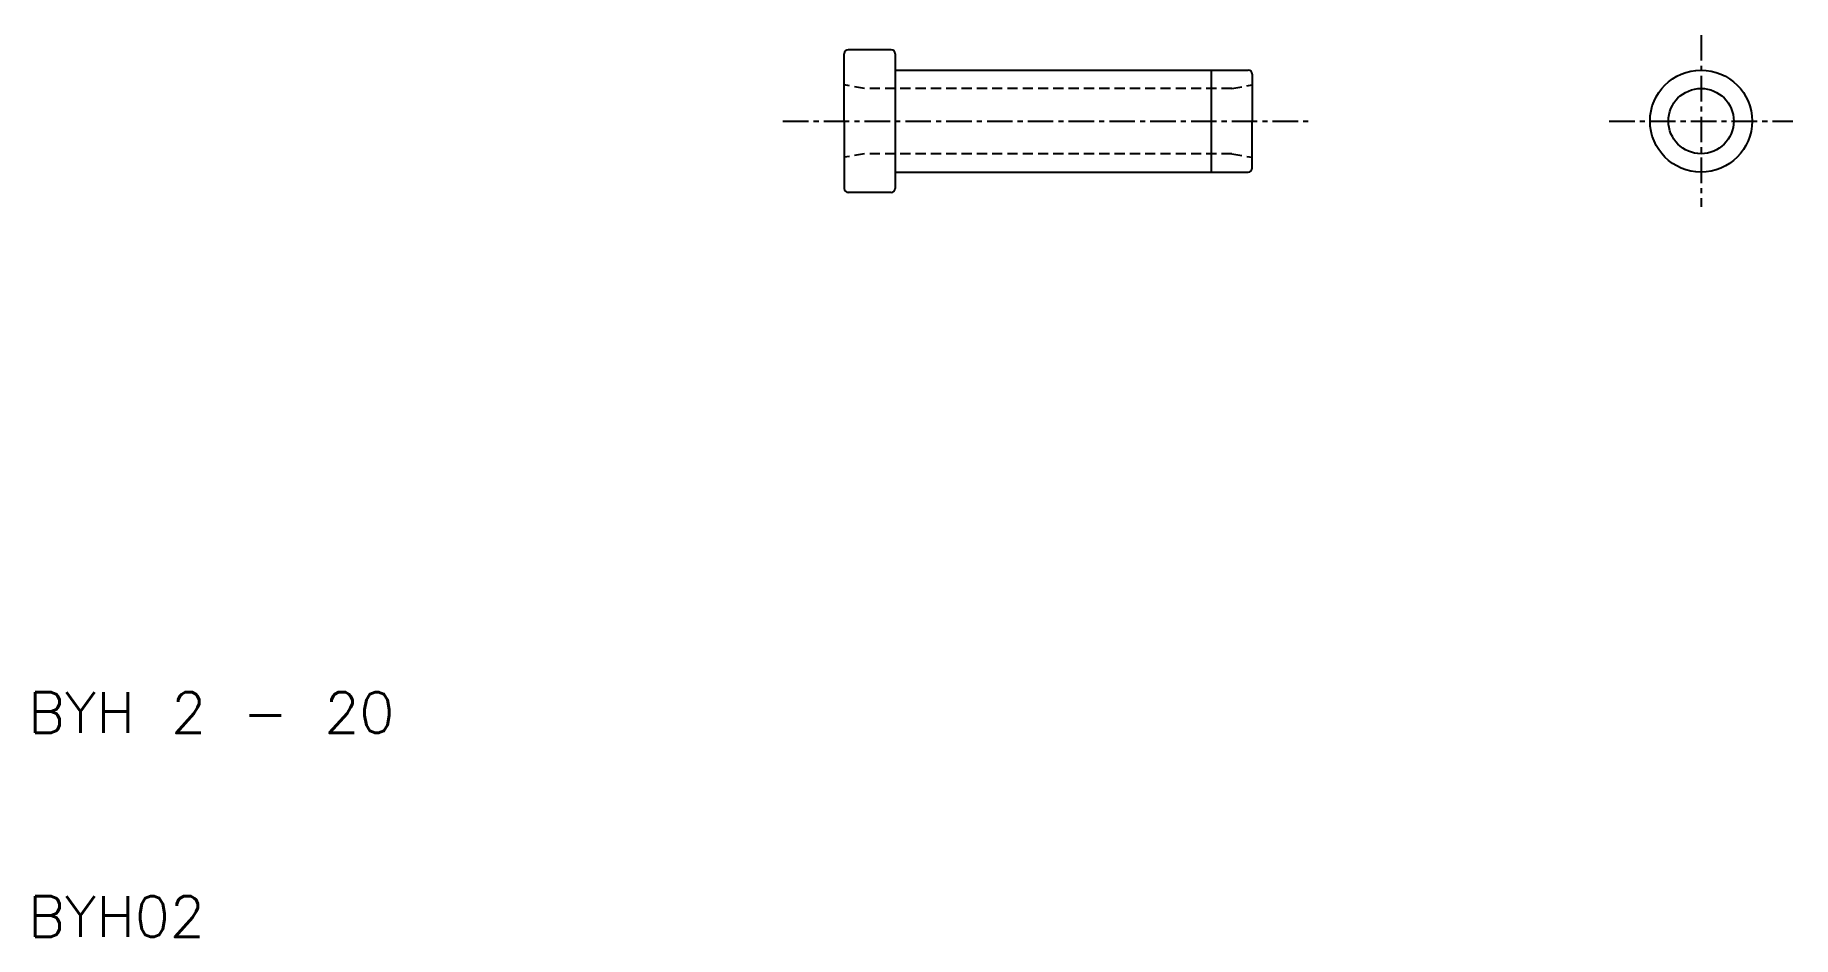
# Model space of a CAD drawing. Extents: x 10.3 to 96.5, y 10 to 54.2.
import ezdxf

# ---------------------------------------------------------------- set-up
doc = ezdxf.new("R2010")
doc.units = 0
doc.linetypes.add('CENTER', pattern=[2, 1.25, -0.25, 0.25, -0.25])
doc.linetypes.add('DASHED', pattern=[0.75, 0.5, -0.25])
doc.layers.get('0').update_dxf_attribs({"linetype": 'CONTINUOUS'})
doc.layers.add('CENTER', color=1, linetype='CENTER')
doc.styles.get("Standard").update_dxf_attribs({"font": 'txt.shx', "bigfont": 'bigfont.shx'})

msp = doc.modelspace()

# ---------------------------------------------------------------- linework, layer by layer
at = {"color": 7, "linetype": 'CONTINUOUS'}
for p, q in [((52.3, 53.5), (50.2, 53.5)), ((50, 50), (50, 53.3)), ((52.5, 53.3), (52.5, 46.7)), ((52.5, 52.5), (69.8, 52.5)), ((68, 47.5), (68, 52.5)), ((70, 52.3), (70, 50)), ((50, 50), (50, 46.7)), ((70, 47.7), (70, 50)), ((52.5, 47.5), (69.8, 47.5)), ((52.3, 46.5), (50.2, 46.5))]:
    msp.add_line(p, q, dxfattribs=at)
at = {"color": 3, "linetype": 'DASHED'}
for p, q in [((51, 51.6), (50, 51.776)), ((69, 51.6), (70, 51.776)), ((69, 51.6), (51, 51.6)), ((51, 48.4), (50, 48.224)), ((69, 48.4), (51, 48.4)), ((69, 48.4), (70, 48.224))]:
    msp.add_line(p, q, dxfattribs=at)
at = {"color": 7, "linetype": 'CONTINUOUS'}
for radius in [2.5, 1.6]:
    msp.add_circle((92, 50), radius, dxfattribs=at)
for centre, start, end in [((50.2, 53.3), 90, 180), ((52.3, 53.3), 0, 90), ((69.8, 52.3), 0, 90), ((69.8, 47.7), 270, 0), ((50.2, 46.7), 180, 270), ((52.3, 46.7), 270, 0)]:
    msp.add_arc(centre, 0.2, start, end, dxfattribs=at)
at = {"layer": 'CENTER', "color": 1, "linetype": 'CENTER'}
for p, q in [((92, 54.213), (92, 45.787)), ((47, 50), (73, 50)), ((87.5, 50), (96.5, 50))]:
    msp.add_line(p, q, dxfattribs=at)

# ---------------------------------------------------------------- texts
at = {"color": 7, "linetype": 'CONTINUOUS'}
for s, p in [('BYH 2 - 20', (10, 20)), ('BYH02', (10, 10))]:
    msp.add_text(s, height=2, dxfattribs=at).set_placement(p)

doc.saveas('drawing.dxf')
